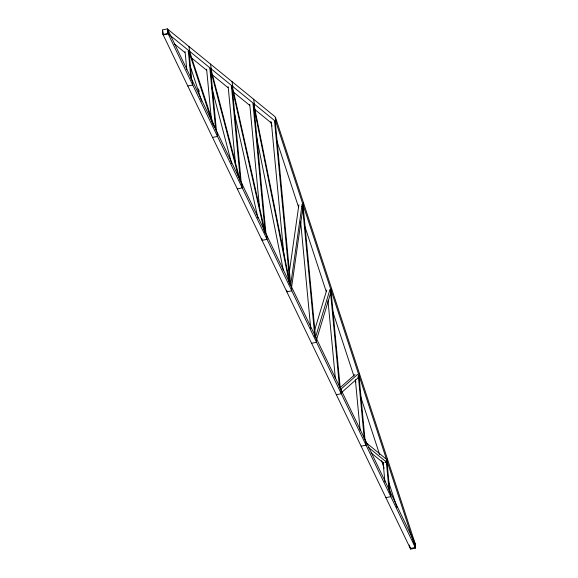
<?xml version="1.0" encoding="UTF-8"?>
<svg xmlns="http://www.w3.org/2000/svg" width="578" height="578" viewBox="0 0 578 578"><rect width="100%" height="100%" fill="white"/><g stroke="black" fill="none" stroke-linecap="round" stroke-linejoin="round"><path stroke-width="0.87" d="M303.58 203.095L303.493 206.108L301.839 206.447M331.454 291.442L331.548 288.429M359.509 373.764L359.422 376.777L357.768 377.116M387.477 459.098L387.383 462.111L384.912 462.624M415.351 547.453L415.438 544.433L275.619 117.753L275.525 120.773L415.351 547.453L410.402 548.464L409.282 545.047M289.325 272.094L298.884 204.85M290.568 285.59L302.142 204.179M291.659 286.767L303.11 206.245M314.663 330.038L326.736 290.062M315.357 337.877L329.995 289.397M316.419 340.153L330.797 292.519M339.922 387.86L355 374.472M340.558 389.529L357.601 374.385M341.938 392.216L358.981 377.08M167.353 28.9L162.404 29.912L163.242 34.868L168.198 33.849L275.995 121.741L275.15 116.785L167.353 28.9L168.198 33.849M163.025 34.535L167.974 33.524L415.596 548.089L410.647 549.1L163.025 34.535L162.62 30.244M188.103 51.767L189.757 51.428L188.912 46.478M187.785 85.992L192.741 84.98L192.329 80.689M231.222 86.924L232.876 86.584L232.031 81.635M212.552 137.448L217.501 136.437L217.097 132.145M237.312 188.905L242.261 187.893L241.857 183.602M311.6 343.274L316.549 342.263L316.144 337.971M336.36 394.731L341.309 393.719L340.904 389.428M361.127 446.187L366.076 445.176L365.664 440.884M385.887 497.644L390.836 496.632L390.432 492.34M174.375 43.935L184.801 52.446M191.065 57.547L206.368 70.017M211.931 74.555L227.927 87.596M233.49 92.133L249.486 105.174M254.349 109.141L271.046 122.753M365.441 442.141L385.613 458.585M368.778 447.668L386.863 462.407M371.083 452.87L383.604 463.072M270.576 121.785L271.978 126.055M276.45 139.703L298.544 207.119M304.974 226.749L326.23 291.601M332.661 311.231L353.909 376.083M355.311 380.353L355.867 382.058M360.347 395.713L379.638 454.59M381.596 460.565L384.117 468.245M388.589 481.9L396.978 507.498M189.635 51.55L214.525 127.5M188.739 50.972L212.783 124.364M198.406 88.911L199.244 91.469M189.952 65.292L201.7 101.136M210.883 68.746L240.455 181.875M210.117 68.139L238.786 177.786M211.866 87.95L231.662 163.653M232.428 86.678L265.418 233.613M231.568 85.407L264.558 232.342M234.437 113.346L257.947 218.051M253.8 103.599L290.127 284.405M253.243 103.643L289.397 283.56M256.365 136.061L283.299 270.114M253.59 99.206L254.436 104.163M210.471 64.057L211.317 69.006M415.596 548.089L415.192 543.797L167.569 29.232L167.974 33.524M410.488 547.38L410.647 549.1M387.166 463.419L389.948 492.839M386.169 459.922L389.037 490.238M383.084 462.371L384.934 481.987M359.119 377.196L365.101 440.494M358.288 375.476L364.277 438.781M355.369 379.71L360.173 430.531M331.151 291.854L340.341 389.037M330.327 290.142L339.51 387.325M327.993 300.618L335.327 378.178M303.103 205.631L315.574 337.559M302.359 204.814L314.829 336.736M300.632 221.634L310.726 328.427M291.384 286.515L291.789 290.806L286.84 291.818L286.674 290.098M275.222 121.192L290.813 286.103M274.564 121.272L289.983 284.39M271.313 121.936L283.849 254.58M266.617 235.058L267.022 239.35L262.072 240.361L261.913 238.642M253.663 103.614L266.046 234.646M253.005 103.693L265.223 232.927M249.754 104.358L259.674 209.366M232.103 86.028L241.373 184.1M231.446 86.1L240.462 181.492M228.187 86.765L235.607 165.221M210.544 68.457L216.526 131.755M209.886 68.522L215.702 130.036M206.628 69.187L211.346 119.111M188.984 50.878L191.766 80.299M188.327 50.943L190.942 78.579M185.068 51.608L186.759 69.439"/></g></svg>
